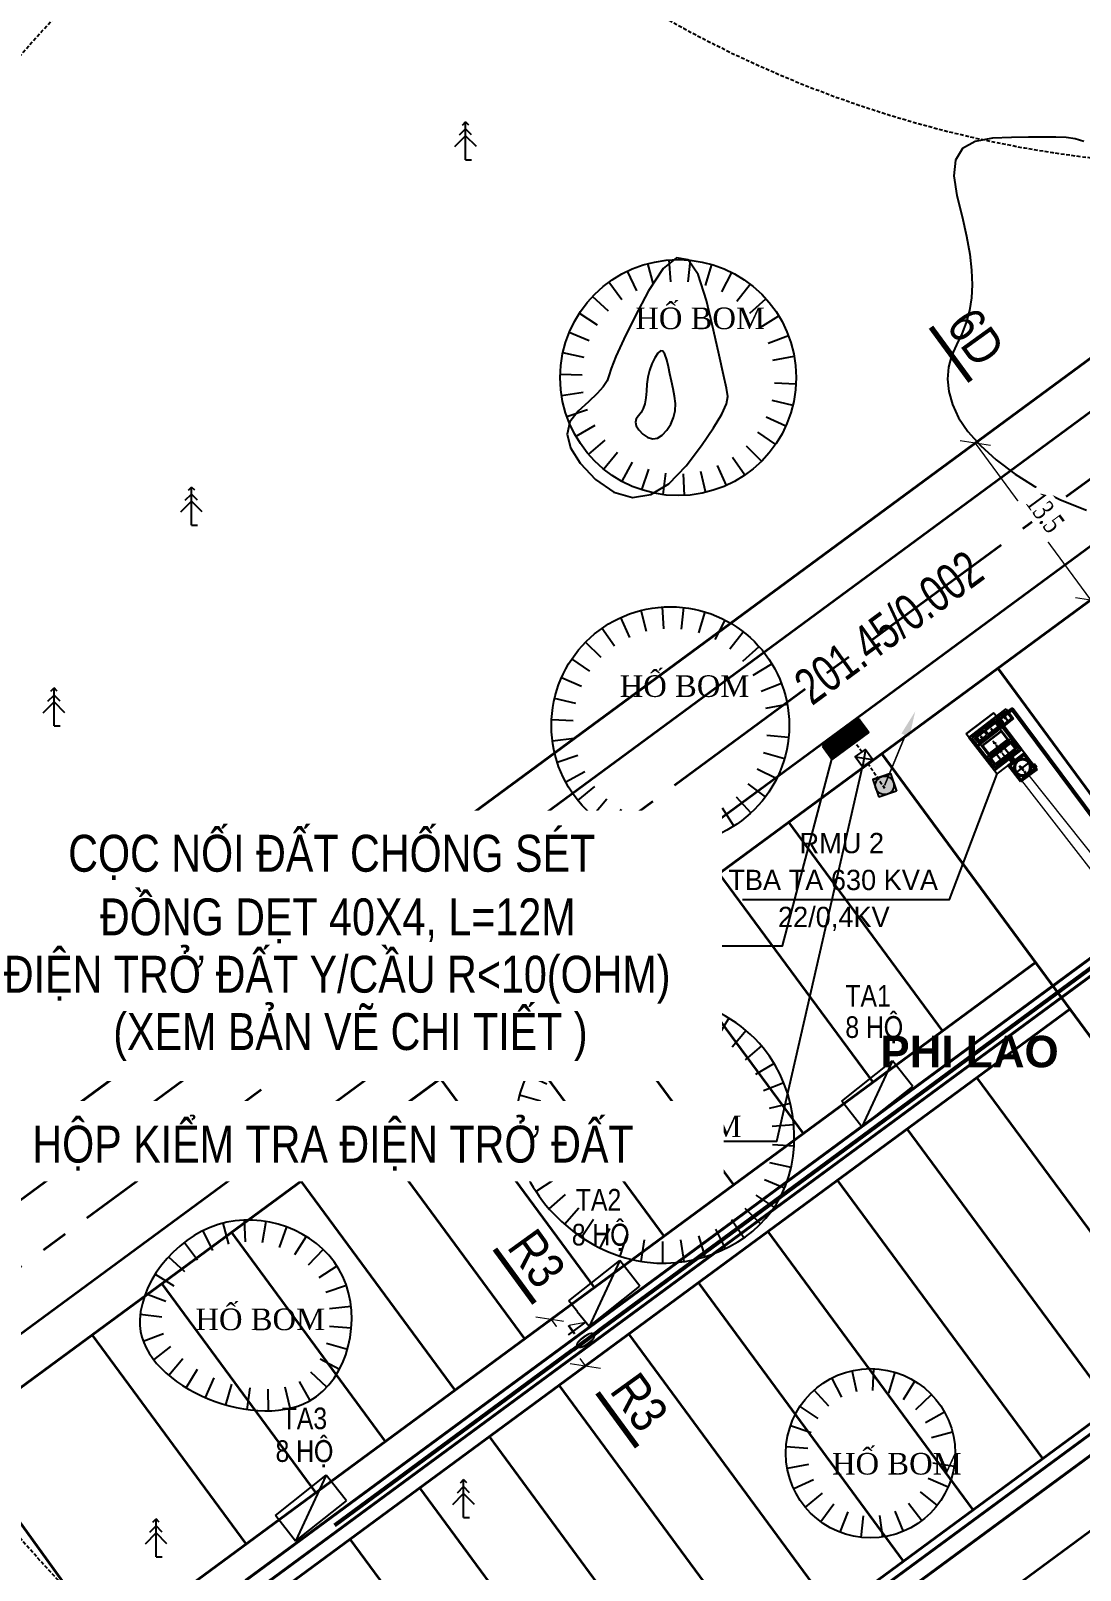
# Model space of a CAD drawing. Extents: x 22709 to 568895, y -41029 to 1932533.
# Drawn here: x 560714.5 to 560787.3, y 1930800.4 to 1930907.3 of the extents above; entities that cross this region are included whole.
import ezdxf
from ezdxf.enums import TextEntityAlignment as Align

# ---------------------------------------------------------------- set-up
doc = ezdxf.new("R2010")
doc.units = ezdxf.units.MI
doc.header["$MEASUREMENT"] = 0
doc.set_wipeout_variables(frame=1)
doc.header["$PDMODE"] = 1
for name, pattern in [('CENTER2', [1.125, 0.75, -0.125, 0.125, -0.125]), ('CONTINOUS', [0]), ('DASHED2', [0.375, 0.25, -0.125]), ('DASHEDX2', [1.5, 1, -0.5]), ('HIDDEN', [0.375, 0.25, -0.125]), ('HIDDENX2', [0.75, 0.5, -0.25])]:
    doc.linetypes.add(name, pattern=pattern)
doc.layers.get('0').update_dxf_attribs({"color": 8, "linetype": 'CONTINUOUS'})
doc.layers.get('DEFPOINTS').update_dxf_attribs({"color": 8, "linetype": 'CONTINUOUS'})
for name, color, linetype, lineweight in [('1-chieu dai', 8, 'CONTINUOUS', 40), ('1-nghiktHC', 8, 'CONTINUOUS', 60), ('10-TIM', 8, 'CENTER2', 35), ('13-PLO', 8, 'CONTINUOUS', 35), ('4-LE TRONG', 8, 'CONTINUOUS', 40), ('7-LE NGOAI', 8, 'CONTINUOUS', 35), ('84- CX DAI PHAN CACH', 8, 'CONTINUOUS', 50), ('CHONG SET', 50, 'CONTINUOUS', 35), ('D-S-DÂY ĐIỆN 1.5', 200, 'DASHED2', 40), ('EC04', 8, 'CONTINUOUS', 53), ('EC22', 8, 'CONTINUOUS', 13)]:
    doc.layers.add(name, color=color, linetype=linetype, lineweight=lineweight)
for name, color, linetype in [('1-chieurong', 8, 'CONTINUOUS'), ('147', 8, 'CONTINUOUS'), ('CHU', 8, 'CONTINUOUS'), ('CHUDIEN', 8, 'CONTINUOUS'), ('DIA VAT.MOI', 8, 'CONTINUOUS'), ('DM CON', 8, 'CONTINUOUS'), ('ELEC - TEXT', 84, 'CONTINUOUS'), ('ELECTRICAL DEVICE', 140, 'CONTINUOUS'), ('ho', 8, 'CONTINUOUS'), ('ho bom', 8, 'CONTINUOUS'), ('kk', 8, 'CONTINUOUS'), ('lang mo', 8, 'CONTINUOUS'), ('MATCAT', 8, 'CONTINUOUS'), ('PHI LAO', 8, 'CONTINUOUS'), ('R', 8, 'CONTINUOUS'), ('textd', 8, 'CONTINUOUS'), ('Thietbidien', 8, 'CONTINUOUS')]:
    doc.layers.add(name, color=color, linetype=linetype)
doc.styles.add('50', font='vnsimli.shx', dxfattribs={"width": 0.8, "height": 125})
doc.styles.add('Atext', font='VHELVEB_0.TTF')
doc.styles.add('Do doc', font='VHARIALN.TTF', dxfattribs={"width": 0.9, "oblique": 0.6})
doc.styles.add('K1', font='VHARIALN.TTF', dxfattribs={"height": 250})
doc.styles.add('L1', font='vntimeh.shx', dxfattribs={"width": 0.7})
doc.styles.add('nha', font='VHARIALB.TTF', dxfattribs={"height": 1})
doc.styles.add('O', font='VHAVAN.TTF')
doc.styles.get("Standard").update_dxf_attribs({"font": 'vntimeh.shx'})
doc.styles.add('Tung', font='VHARIAL.TTF', dxfattribs={"width": 0.8})
doc.styles.add('VNARIAL', font='VHARIALN.TTF')
doc.linetypes.add('EN04M', pattern='A,4.505489,-0.889973,2.289537,[1,CHEO22.shx,S=0.898128,R=0,X=0,Y=0.012726],2.215951,-0.947487,["0.4KV",Standard,S=2,R=359.997854,X=0,Y=-0.812412],-8.615751,2.099566,[1,CHEO22.shx,S=0.898128,R=0,X=0,Y=-0.055311],2.405923,-0.889973', length=24.85965)
doc.linetypes.add('EN22M', pattern='A,11.62018,-3.44714,5.8817,[1,CHEO22.shx,S=1.314667,R=179.926953,X=0,Y=-0.037745],6.161787,-1.831234,["22KV",Atext,S=2,R=359.924807,X=0,Y=-0.849311],-7.878595,5.8817,[1,CHEO22.shx,S=1.314667,R=179.926953,X=0,Y=0.001213],6.161787,-3.44714', length=52.311263)
doc.dimstyles.new('chieu rong', dxfattribs={"dimtxt": 1.5, "dimasz": 1.5, "dimexe": 1, "dimexo": 1, "dimgap": 0.3, "dimtad": 1, "dimdec": 1, "dimzin": 0, "dimdsep": 46, "dimtxsty": 'L1', "dimblk": 'OBLIQUE', "dimcen": 1, "dimclrd": 37, "dimclre": 37, "dimclrt": 7, "dimadec": 0, "dimazin": 0, "dimtfac": 1, "dimtdec": 1, "dimtofl": 0, "dimtmove": 2, "dimatfit": 3, "dimldrblk": 'ARCHTICK', "dimfxl": 1, "dimtfill": 1, "dimtolj": 1, "dimtzin": 0, "dimlwd": 5, "dimlwe": 5, "dimarcsym": 0})
pattern_1 = [(37.5, (561075.49294, 1927460.0977), (-0.018898007, 0.57804713), [0, -0.456, 0, -0.51, 0, -0.4875]), (7.5, (561075.49294, 1927460.0977), (0.53093301, 0.84664382), [0, -0.246, 0, -0.411, 0, -0.1575]), (327.5, (561075.12394, 1927460.0977), (0.93424256, 0.001697716), [0, -0.15, 0, -0.54, 0, -0.705]), (317.5, (561075.12394, 1927460.0977), (0.90183798, 0.26330267), [0, -0.075, 0, -0.354, 0, -0.405])]
pattern_2 = [(351.386975324, (561298.0643537, 1920102.2447663), (0.0002632501883, 0.00173798852802), [])]

# ---------------------------------------------------------------- blocks, each defined once
blk = doc.blocks.new('t')
at = {"layer": 'ho bom', "color": 250}
blk.add_line((0, 1.51), (0, 0), dxfattribs=at)
blk = doc.blocks.new('d')
at = {"layer": 'ho bom'}
blk.add_blockref('t', (0, -1.51), dxfattribs=at)
blk = doc.blocks.new('PL')
at = {"layer": 'PHI LAO', "color": 250, "linetype": 'Continuous'}
blk.add_line((569625.73, 1929989.67), (569626.15, 1929989.67), dxfattribs=at)
for points in [[(569625.51, 1929992.08), (569625.73, 1929992.3)], [(569625.95, 1929992.08), (569625.73, 1929992.3)], [(569625.73, 1929989.67), (569625.73, 1929992.3)], [(569624.98, 1929990.58), (569625.73, 1929991.33)], [(569625.3, 1929991.39), (569625.73, 1929991.81)], [(569626.15, 1929991.39), (569625.73, 1929991.81)], [(569626.48, 1929990.58), (569625.73, 1929991.33)]]:
    blk.add_lwpolyline(points, dxfattribs=at)
blk = doc.blocks.new('_Oblique')
at = {"color": 0, "linetype": 'ByBlock', "lineweight": -2}
blk.add_line((-0.5, -0.5), (0.5, 0.5), dxfattribs=at)
blk = doc.blocks.new('*D57')
at = {"layer": '1-chieurong', "color": 37, "lineweight": 5, "transparency": 16777216}
for p, q in [((568134.49, 1930865.22), (568136.55, 1930866.73)), ((568135.75, 1930866.14), (568143.75, 1930855.27)), ((568142.5, 1930854.35), (568144.56, 1930855.87))]:
    blk.add_line(p, q, dxfattribs=at)
at = {"layer": 'DEFPOINTS', "color": 0, "lineweight": -3, "transparency": 16777216}
for p in [(568133.69, 1930864.63), (568143.75, 1930855.27), (568141.7, 1930853.76)]:
    blk.add_point(p, dxfattribs=at)
at = {"layer": '1-chieurong', "color": 37, "lineweight": 5, "transparency": 16777216, "xscale": 1.5, "yscale": 1.5, "zscale": 1.5}
for p, rotation in [((568135.75, 1930866.14), 126.3755644984335), ((568143.75, 1930855.27), 306.3755644984336)]:
    blk.add_blockref('_Oblique', p, dxfattribs=dict(at, rotation=rotation))
at = {"layer": '1-chieurong', "color": 7, "lineweight": -3, "transparency": 16777216, "insert": (568140.6, 1930861.33), "char_height": 1.5, "attachment_point": 5, "rotation": 306.3756, "style": 'L1', "bg_fill": 3, "box_fill_scale": 1.25, "bg_fill_color": 9, "bg_fill_true_color": 13158600, "bg_fill_transparency": 0}
blk.add_mtext('\\A1;13.5', dxfattribs=at)
blk = doc.blocks.new('_ARCHTICK')
at = {"color": 0, "linetype": 'ByBlock', "const_width": 0.15}
blk.add_lwpolyline([(-0.5, -0.5), (0.5, 0.5)], dxfattribs=at)
blk = doc.blocks.new('*D91')
at = {"layer": '1-chieurong', "color": 37, "lineweight": 5, "transparency": 16777216}
for p, q in [((568107.13, 1930805.94), (568107.13, 1930805.94)), ((568106.33, 1930805.35), (568108.7, 1930802.13)), ((568109.5, 1930802.72), (568109.5, 1930802.72))]:
    blk.add_line(p, q, dxfattribs=at)
at = {"layer": '1-chieurong', "color": 37, "lineweight": 5, "transparency": 16777216, "xscale": 1.5, "yscale": 1.5, "zscale": 1.5}
for p, rotation in [((568106.33, 1930805.35), 126.3755644979217), ((568108.7, 1930802.13), 306.3755644979218)]:
    blk.add_blockref('_Oblique', p, dxfattribs=dict(at, rotation=rotation))
at = {"layer": '1-chieurong', "color": 7, "lineweight": -3, "transparency": 16777216, "insert": (568108.36, 1930804.36), "char_height": 1.5, "attachment_point": 5, "rotation": 306.3756, "style": 'L1', "bg_fill": 3, "box_fill_scale": 1.25, "bg_fill_color": 9, "bg_fill_true_color": 13158600, "bg_fill_transparency": 0}
blk.add_mtext('\\A1;4.0', dxfattribs=at)
at = {"layer": 'DEFPOINTS', "color": 0, "lineweight": -3, "transparency": 16777216}
for p in [(568106.33, 1930805.35), (568108.7, 1930802.13), (568108.7, 1930802.13)]:
    blk.add_point(p, dxfattribs=at)
blk = doc.blocks.new('Tu ha the')
at = {"color": 1, "linetype": 'CONTINOUS'}
blk.add_solid([(-1.5, -0.368), (1.5, 1.132), (-1.5, 1.132), (-1.5, -0.368)], dxfattribs=at)
at = {"layer": 'Thietbidien', "color": 1}
for p, q in [((-1.5, -0.368), (-1.5, 1.132)), ((-1.5, 1.132), (1.5, 1.132)), ((1.5, 1.132), (-1.5, -0.368)), ((1.5, -0.368), (1.5, 1.132)), ((-1.5, -0.368), (1.5, -0.368))]:
    blk.add_line(p, q, dxfattribs=at)
blk = doc.blocks.new('tba2')
at = {"color": 7, "linetype": 'ByBlock'}
for p, q in [((813966.42, 60318.69, -6239.05), (813966.42, 60317.25, -6239.05)), ((813967.86, 60318.69, -6239.05), (813966.42, 60318.69, -6239.05)), ((813967.86, 60317.25, -6239.05), (813967.86, 60318.69, -6239.05)), ((813966.42, 60317.25, -6239.05), (813967.86, 60317.25, -6239.05))]:
    blk.add_line(p, q, dxfattribs=at)
at = {"layer": '147', "color": 7}
blk.add_ellipse((813963.71, 60319.22, -6239.05), major_axis=(0.0333, 0.0333), ratio=1, start_param=5.497787, end_param=11.780972, dxfattribs=at)
at = {"layer": 'kk', "color": 7, "linetype": 'CONTINOUS'}
for p, q in [((813962.92, 60317.25, -6239.05), (813962.92, 60319.65, -6239.05)), ((813962.92, 60317.25, -6239.05), (813962.92, 60319.65, -6239.05)), ((813966.42, 60319.65, -6239.05), (813962.92, 60319.65, -6239.05)), ((813962.92, 60319.65, -6239.05), (813962.92, 60317.25, -6239.05)), ((813963.22, 60317.25, -6239.05), (813963.22, 60319.65, -6239.05)), ((813966.42, 60317.25, -6239.05), (813966.42, 60319.65, -6239.05)), ((813966.42, 60317.25, -6239.05), (813966.42, 60319.65, -6239.05)), ((813962.92, 60317.25, -6239.05), (813966.42, 60317.25, -6239.05))]:
    blk.add_line(p, q, dxfattribs=at)
at = {"layer": 'kk', "color": 7, "linetype": 'ByBlock'}
for p, q in [((813963.22, 60319.65, -6239.05), (813963.22, 60317.25, -6239.05)), ((813966.12, 60319.65, -6239.05), (813963.22, 60319.65, -6239.05)), ((813963.22, 60319.65, -6239.05), (813966.12, 60319.65, -6239.05)), ((813963.22, 60317.25, -6239.05), (813963.22, 60319.65, -6239.05)), ((813963.37, 60319.5, -6239.05), (813965.97, 60319.5, -6239.05)), ((813963.37, 60317.4, -6239.05), (813963.37, 60319.5, -6239.05)), ((813963.46, 60319.37, -6239.05), (813963.86, 60319.37, -6239.05)), ((813963.46, 60318.56, -6239.05), (813963.46, 60319.37, -6239.05)), ((813963.86, 60319.37, -6239.05), (813963.86, 60318.56, -6239.05)), ((813964.02, 60319.5, -6239.05), (813964.02, 60317.4, -6239.05)), ((813964.07, 60319.5, -6239.05), (813964.02, 60319.5, -6239.05)), ((813964.07, 60317.4, -6239.05), (813964.07, 60319.5, -6239.05)), ((813964.24, 60319.23, -6239.05), (813965.02, 60319.23, -6239.05)), ((813964.24, 60317.63, -6239.05), (813964.24, 60319.23, -6239.05)), ((813965.02, 60319.23, -6239.05), (813965.02, 60317.63, -6239.05)), ((813965.07, 60319.5, -6239.05), (813965.07, 60317.4, -6239.05)), ((813965.07, 60319.5, -6239.05), (813965.12, 60319.5, -6239.05)), ((813965.07, 60317.4, -6239.05), (813965.07, 60319.5, -6239.05)), ((813965.12, 60319.5, -6239.05), (813965.12, 60317.4, -6239.05)), ((813965.12, 60319.5, -6239.05), (813965.12, 60317.4, -6239.05)), ((813965.2, 60319.37, -6239.05), (813965.88, 60319.37, -6239.05)), ((813965.2, 60317.53, -6239.05), (813965.2, 60319.37, -6239.05)), ((813965.2, 60319.37, -6239.05), (813965.88, 60319.37, -6239.05)), ((813965.2, 60318.85, -6239.05), (813965.2, 60319.37, -6239.05)), ((813965.88, 60318.85, -6239.05), (813965.2, 60318.85, -6239.05)), ((813965.2, 60318.85, -6239.05), (813965.88, 60318.85, -6239.05)), ((813965.2, 60318.15, -6239.05), (813965.2, 60318.85, -6239.05)), ((813965.88, 60319.37, -6239.05), (813965.88, 60317.53, -6239.05)), ((813965.88, 60319.37, -6239.05), (813965.88, 60318.85, -6239.05)), ((813965.88, 60318.85, -6239.05), (813965.88, 60318.15, -6239.05)), ((813965.97, 60319.5, -6239.05), (813965.97, 60317.4, -6239.05)), ((813966.12, 60319.65, -6239.05), (813966.12, 60317.25, -6239.05)), ((813966.12, 60317.25, -6239.05), (813966.12, 60319.65, -6239.05)), ((813963.86, 60318.56, -6239.05), (813963.46, 60318.56, -6239.05)), ((813963.46, 60318.44, -6239.05), (813963.86, 60318.44, -6239.05)), ((813963.46, 60317.53, -6239.05), (813963.46, 60318.44, -6239.05)), ((813963.86, 60318.44, -6239.05), (813963.86, 60317.53, -6239.05)), ((813965.02, 60317.63, -6239.05), (813964.24, 60317.63, -6239.05)), ((813965.88, 60318.15, -6239.05), (813965.2, 60318.15, -6239.05)), ((813965.2, 60318.15, -6239.05), (813965.88, 60318.15, -6239.05)), ((813965.2, 60317.53, -6239.05), (813965.2, 60318.15, -6239.05)), ((813965.88, 60318.15, -6239.05), (813965.88, 60317.53, -6239.05)), ((813966.48, 60318.63, -6239.05), (813967.8, 60318.63, -6239.05)), ((813966.48, 60317.31, -6239.05), (813966.48, 60318.63, -6239.05)), ((813967.14, 60318.62, -6239.05), (813966.49, 60318.62, -6239.05)), ((813966.49, 60318.62, -6239.05), (813967.79, 60318.62, -6239.05)), ((813966.49, 60317.31, -6239.05), (813966.49, 60318.62, -6239.05)), ((813966.49, 60318.62, -6239.05), (813966.49, 60317.31, -6239.05)), ((813967.14, 60318.61, -6239.05), (813966.5, 60318.61, -6239.05)), ((813966.5, 60318.61, -6239.05), (813966.5, 60317.32, -6239.05)), ((813967.14, 60317.31, -6239.05), (813967.14, 60318.62, -6239.05)), ((813967.14, 60317.31, -6239.05), (813967.14, 60318.62, -6239.05)), ((813967.14, 60317.31, -6239.05), (813967.14, 60318.62, -6239.05)), ((813967.14, 60317.32, -6239.05), (813967.14, 60318.61, -6239.05)), ((813967.15, 60318.61, -6239.05), (813967.79, 60318.61, -6239.05)), ((813967.15, 60317.32, -6239.05), (813967.15, 60318.61, -6239.05)), ((813967.79, 60317.31, -6239.05), (813967.79, 60318.62, -6239.05)), ((813967.79, 60317.31, -6239.05), (813967.79, 60318.62, -6239.05)), ((813967.79, 60318.62, -6239.05), (813967.79, 60318.62, -6239.05)), ((813967.79, 60318.62, -6239.05), (813967.79, 60317.31, -6239.05)), ((813967.79, 60317.31, -6239.05), (813967.79, 60318.62, -6239.05)), ((813967.79, 60318.62, -6239.05), (813967.79, 60317.31, -6239.05)), ((813967.79, 60318.62, -6239.05), (813967.79, 60317.31, -6239.05)), ((813967.79, 60318.61, -6239.05), (813967.79, 60317.32, -6239.05)), ((813967.8, 60318.63, -6239.05), (813967.8, 60317.31, -6239.05)), ((813963.22, 60317.25, -6239.05), (813966.12, 60317.25, -6239.05)), ((813966.12, 60317.25, -6239.05), (813963.22, 60317.25, -6239.05)), ((813965.97, 60317.4, -6239.05), (813963.37, 60317.4, -6239.05)), ((813963.86, 60317.53, -6239.05), (813963.46, 60317.53, -6239.05)), ((813964.02, 60317.4, -6239.05), (813964.07, 60317.4, -6239.05)), ((813965.12, 60317.4, -6239.05), (813965.07, 60317.4, -6239.05)), ((813965.88, 60317.53, -6239.05), (813965.2, 60317.53, -6239.05)), ((813965.88, 60317.53, -6239.05), (813965.2, 60317.53, -6239.05)), ((813967.8, 60317.31, -6239.05), (813966.48, 60317.31, -6239.05)), ((813967.79, 60317.31, -6239.05), (813966.49, 60317.31, -6239.05)), ((813966.49, 60317.31, -6239.05), (813967.14, 60317.31, -6239.05)), ((813966.5, 60317.32, -6239.05), (813967.14, 60317.32, -6239.05)), ((813967.79, 60317.32, -6239.05), (813967.15, 60317.32, -6239.05)), ((813967.79, 60317.31, -6239.05), (813967.79, 60317.31, -6239.05))]:
    blk.add_line(p, q, dxfattribs=at)
at = {"layer": 'kk', "color": 8, "linetype": 'ByBlock'}
for p, q in [((813964.07, 60317.25, -6239.05), (813963.22, 60317.25, -6239.05)), ((813963.22, 60317.25, -6239.05), (813963.22, 60316.4, -6239.05)), ((813964.06, 60317.24, -6239.05), (813963.23, 60317.24, -6239.05)), ((813963.23, 60317.24, -6239.05), (813963.23, 60316.41, -6239.05)), ((813964.06, 60316.82, -6239.05), (813963.23, 60316.82, -6239.05)), ((813964.06, 60317.23, -6239.05), (813963.24, 60317.23, -6239.05)), ((813964.06, 60316.83, -6239.05), (813963.24, 60316.83, -6239.05)), ((813964.06, 60316.81, -6239.05), (813963.24, 60316.81, -6239.05)), ((813963.24, 60316.81, -6239.05), (813963.24, 60316.41, -6239.05)), ((813964.06, 60316.41, -6239.05), (813964.06, 60317.24, -6239.05)), ((813964.06, 60316.83, -6239.05), (813964.06, 60317.23, -6239.05)), ((813964.06, 60316.41, -6239.05), (813964.06, 60316.81, -6239.05)), ((813964.07, 60316.4, -6239.05), (813964.07, 60317.25, -6239.05)), ((813963.22, 60316.4, -6239.05), (813964.07, 60316.4, -6239.05)), ((813963.23, 60316.41, -6239.05), (813964.06, 60316.41, -6239.05)), ((813963.24, 60316.41, -6239.05), (813964.06, 60316.41, -6239.05))]:
    blk.add_line(p, q, dxfattribs=at)
at = {"layer": 'kk', "color": 8, "linetype": 'HIDDENX2', "ltscale": 500}
for p, q in [((813963.97, 60317.14, -6239.05), (813963.33, 60317.14, -6239.05)), ((813963.33, 60317.14, -6239.05), (813963.33, 60316.5, -6239.05)), ((813963.97, 60316.5, -6239.05), (813963.97, 60317.14, -6239.05)), ((813963.33, 60316.5, -6239.05), (813963.97, 60316.5, -6239.05))]:
    blk.add_line(p, q, dxfattribs=at)
at = {"layer": 'kk', "color": 8, "lineweight": -2}
for p, q in [((813967.58, 60317.18, -6239.05), (813967.43, 60317.18, -6239.05)), ((813967.61, 60317.23, -6239.05), (813967.58, 60317.14, -6239.05)), ((813967.58, 60317.14, -6239.05), (813967.58, 60317.18, -6239.05)), ((813967.61, 60317.18, -6239.05), (813967.61, 60317.23, -6239.05)), ((813967.75, 60317.18, -6239.05), (813967.61, 60317.18, -6239.05))]:
    blk.add_line(p, q, dxfattribs=at)
at = {"layer": 'kk', "color": 7, "linetype": 'ByBlock'}
for centre in [(813966.82, 60318.5, -6239.05), (813967.47, 60318.5, -6239.05), (813966.82, 60317.43, -6239.05), (813967.36, 60317.43, -6232.81), (813967.47, 60317.43, -6239.05)]:
    blk.add_ellipse(centre, major_axis=(-0.00829, 0.00829), ratio=1, start_param=3.926991, end_param=10.210176, dxfattribs=at)
at = {"layer": 'kk', "color": 2, "linetype": 'HIDDEN'}
for centre in [(813963.51, 60317.03, -6239.05), (813963.51, 60316.61, -6239.05), (813964.02, 60317.03, -6239.05), (813964.02, 60316.61, -6239.05)]:
    blk.add_ellipse(centre, major_axis=(0.0141, 0.0141), ratio=1, start_param=5.497787, end_param=11.780972, dxfattribs=at)
at = {"layer": 'kk', "color": 8, "linetype": 'HIDDENX2', "ltscale": 500}
blk.add_ellipse((813963.65, 60316.82, -6239.05), major_axis=(-0.0424, 0.0424), ratio=1, start_param=3.926991, end_param=10.210176, dxfattribs=at)
at = {"layer": 'kk', "color": 7, "linetype": 'ByBlock'}
for p in [(813965.71, 60318.15, -6239.05), (813967.14, 60317.87, -6239.05), (813967.86, 60317.87, -6239.05)]:
    blk.add_point(p, dxfattribs=at)
at = {"layer": 'R', "color": 7, "linetype": 'ByBlock'}
for p, q in [((813963.22, 60319.65, -6239.05), (813963.22, 60317.25, -6239.05)), ((813966.12, 60319.65, -6239.05), (813963.22, 60319.65, -6239.05)), ((813963.27, 60319.6, -6239.05), (813963.27, 60317.3, -6239.05)), ((813966.07, 60319.6, -6239.05), (813963.27, 60319.6, -6239.05)), ((813966.07, 60317.3, -6239.05), (813966.07, 60319.6, -6239.05)), ((813966.12, 60317.25, -6239.05), (813966.12, 60319.65, -6239.05)), ((813966.49, 60318.63, -6239.05), (813967.8, 60318.63, -6239.05)), ((813963.22, 60317.25, -6239.05), (813966.12, 60317.25, -6239.05)), ((813963.27, 60317.3, -6239.05), (813966.07, 60317.3, -6239.05))]:
    blk.add_line(p, q, dxfattribs=at)
at = {"layer": 'R', "color": 8, "linetype": 'HIDDEN', "ltscale": 500}
for p, q in [((813963.55, 60319.32, -6239.05), (813963.95, 60319.32, -6239.05)), ((813963.55, 60317.58, -6239.05), (813963.55, 60319.32, -6239.05)), ((813963.55, 60319.32, -6239.05), (813963.55, 60317.58, -6239.05)), ((813965.79, 60319.32, -6239.05), (813963.55, 60319.32, -6239.05)), ((813963.95, 60319.32, -6239.05), (813963.95, 60317.58, -6239.05)), ((813964.28, 60319.32, -6239.05), (813964.28, 60317.58, -6239.05)), ((813964.98, 60319.32, -6239.05), (813964.98, 60317.58, -6239.05)), ((813965.31, 60319.32, -6239.05), (813965.31, 60317.58, -6239.05)), ((813965.79, 60319.32, -6239.05), (813965.31, 60319.32, -6239.05)), ((813965.31, 60319.32, -6239.05), (813965.31, 60317.58, -6239.05)), ((813965.79, 60317.58, -6239.05), (813965.79, 60319.32, -6239.05)), ((813965.79, 60317.58, -6239.05), (813965.79, 60319.32, -6239.05)), ((813965.79, 60318.36, -6239.05), (813966.54, 60318.36, -6239.05)), ((813965.79, 60318.23, -6239.05), (813966.54, 60318.23, -6239.05)), ((813965.79, 60318.19, -6239.05), (813966.54, 60318.19, -6239.05)), ((813965.79, 60318.06, -6239.05), (813966.54, 60318.06, -6239.05)), ((813965.79, 60317.83, -6239.05), (813965.79, 60317.7, -6239.05)), ((813966.54, 60318.57, -6239.05), (813966.54, 60317.37, -6239.05)), ((813967.74, 60318.57, -6239.05), (813966.54, 60318.57, -6239.05)), ((813967.74, 60317.37, -6239.05), (813967.74, 60318.57, -6239.05)), ((813963.55, 60317.58, -6239.05), (813965.79, 60317.58, -6239.05)), ((813963.55, 60317.58, -6239.05), (813963.55, 60317.12, -6239.05)), ((813963.66, 60317.58, -6239.05), (813963.55, 60317.58, -6239.05)), ((813963.95, 60317.58, -6239.05), (813963.55, 60317.58, -6239.05)), ((813963.55, 60317.12, -6239.05), (813963.66, 60317.12, -6239.05)), ((813963.66, 60317.12, -6239.05), (813963.66, 60317.58, -6239.05)), ((813963.7, 60317.58, -6239.05), (813963.7, 60317.12, -6239.05)), ((813963.81, 60317.58, -6239.05), (813963.7, 60317.58, -6239.05)), ((813963.7, 60317.12, -6239.05), (813963.81, 60317.12, -6239.05)), ((813963.81, 60317.12, -6239.05), (813963.81, 60317.58, -6239.05)), ((813963.84, 60317.58, -6239.05), (813963.84, 60317.12, -6239.05)), ((813963.95, 60317.58, -6239.05), (813963.84, 60317.58, -6239.05)), ((813963.84, 60317.12, -6239.05), (813963.95, 60317.12, -6239.05)), ((813963.95, 60317.12, -6239.05), (813963.95, 60317.58, -6239.05)), ((813965.31, 60317.58, -6239.05), (813965.79, 60317.58, -6239.05)), ((813966.54, 60317.37, -6239.05), (813967.74, 60317.37, -6239.05)), ((813967.45, 60317.18, -6239.05), (813967.45, 60317.37, -6239.05)), ((813967.57, 60317.18, -6239.05), (813967.57, 60317.37, -6239.05)), ((813967.61, 60317.18, -6239.05), (813967.61, 60317.37, -6239.05)), ((813967.74, 60317.18, -6239.05), (813967.74, 60317.37, -6239.05))]:
    blk.add_line(p, q, dxfattribs=at)
at = {"layer": 'R', "color": 4, "linetype": 'HIDDEN', "ltscale": 500}
for p, q in [((813965.79, 60318.29, -6239.05), (813966.66, 60318.29, -6239.05)), ((813965.79, 60318.12, -6239.05), (813966.57, 60318.12, -6239.05)), ((813967.68, 60317.18, -6239.05), (813967.68, 60317.8, -6239.05)), ((813967.51, 60317.18, -6239.05), (813967.51, 60317.52, -6239.05))]:
    blk.add_line(p, q, dxfattribs=at)
at = {"layer": 'R', "color": 8, "linetype": 'HIDDEN', "ltscale": 500}
for major_axis in [(-0.424, 0.424), (-0.368, 0.368)]:
    blk.add_ellipse((813967.14, 60317.97, -6239.05), major_axis=major_axis, ratio=1, start_param=3.926991, end_param=10.210176, dxfattribs=at)
at = {"layer": 'R', "color": 4, "linetype": 'HIDDEN', "ltscale": 500, "extrusion": (0, 0, -1)}
for centre, major_axis, start_param, end_param in [((813966.57, 60318.17, -6239.05), (0.0354, -0.0354), 5.845415, 7.068583), ((813966.66, 60318.34, -6239.05), (0.0354, -0.0354), 6.161941, 7.068583), ((813967.73, 60317.8, -6239.05), (-0.0354, -0.0354), 0.785398, 1.066841), ((813967.56, 60317.52, -6239.05), (-0.0354, -0.0354), 0.785398, 1.601686)]:
    blk.add_ellipse(centre, major_axis=major_axis, ratio=1, start_param=start_param, end_param=end_param, dxfattribs=at)
at = {"layer": 'R', "color": 4, "linetype": 'HIDDEN', "ltscale": 500}
for centre, major_axis, start_param, end_param in [((813967.14, 60317.97, -6239.05), (-0.396, 0.396), 3.926991, 10.210176), ((813967.31, 60317.38, -6239.05), (0.0354, 0.0354), 0.785398, 1.066841)]:
    blk.add_ellipse(centre, major_axis=major_axis, ratio=1, start_param=start_param, end_param=end_param, dxfattribs=at)
at = {"layer": '147', "color": 7, "style": '50', "width": 0.7}
for s, p in [('tñ bï', (813963.47, 60318.9, -6239.05)), ('tñ ht', (813963.46, 60318, -6239.05)), ('m¸y ba', (813964.43, 60318.43, -6232.81)), ('tñ rmu', (813965.27, 60318.43, -6232.81)), ('hè ga-g2', (813966.92, 60318, -6238.27))]:
    blk.add_text(s, height=0.125, dxfattribs=at).set_placement(p)
blk = doc.blocks.new('A$C5C0861BC')
at = {"layer": '1-nghiktHC', "color": 8, "linetype": 'DASHED2', "lineweight": -3, "ltscale": 10, "const_width": 0.2, "flags": 128}
for points in [[(9.46, -12.3), (316.98, 214.22), (298.64, 239.12), (-8.69, 12.74)], [(-7.99, 11.77), (298.39, 237.45)]]:
    blk.add_lwpolyline(points, dxfattribs=at)
at = {"layer": '1-nghiktHC', "color": 8, "lineweight": -3, "const_width": 0.2, "flags": 128}
for points in [[(-3.48, 49.59), (59.05, 95.65)], [(-2.88, 48.78), (59.64, 94.84)]]:
    blk.add_lwpolyline(points, dxfattribs=at)
blk = doc.blocks.new('KIMTHUSET')
at = {"layer": 'ELECTRICAL DEVICE', "ltscale": 20}
blk.add_hatch(color=256, dxfattribs=at).paths.add_polyline_path([(-255372, 1086173, 1), (-256525, 1086173, 1)])
at = {"layer": 'ELECTRICAL DEVICE', "ltscale": 20, "const_width": 100}
blk.add_lwpolyline([(-253746, 1088711), (-255948, 1086173)], dxfattribs=at)
at = {"layer": 'ELECTRICAL DEVICE', "ltscale": 20}
for points in [[(-255948, 1086749), (-256525, 1086749), (-256525, 1086749), (-255948, 1086749)], [(-255948, 1086749), (-255372, 1086749), (-255372, 1086749), (-255948, 1086749)]]:
    blk.add_lwpolyline(points, close=True, dxfattribs=at)
for points in [[(-256525, 1086749), (-256525, 1085597)], [(-255372, 1086749), (-255372, 1085597)], [(-255372, 1085597), (-256525, 1085597)]]:
    blk.add_lwpolyline(points, dxfattribs=at)
blk.add_circle((-255948, 1086173), 576, dxfattribs=at)
blk.add_solid([(-253947, 1088886), (-252697, 1089920), (-253544, 1088537)], dxfattribs=at)
blk = doc.blocks.new('tmb')
at = {"layer": '84- CX DAI PHAN CACH', "lineweight": -3}
h = blk.add_hatch(dxfattribs=at)
h.set_pattern_fill('AR-SAND', color=256, scale=0.3, style=0)
h.set_pattern_definition(pattern_1)
h.paths.add_polyline_path([(567973.405, 1930898.236), (567941.569, 1930942.147, 1), (567939.949, 1930940.973), (567971.785, 1930897.062), (568038.626, 1930804.867), (568074.257, 1930755.722, 1), (568075.876, 1930756.896), (568040.246, 1930806.041)])
h = blk.add_hatch(dxfattribs=at)
h.set_pattern_fill('AR-SAND', color=256, scale=0.3, style=0)
h.set_pattern_definition(pattern_1)
h.paths.add_polyline_path([(568233.312, 1930845.478), (568104.193, 1930750.366, 0.9673264), (568105.431, 1930748.797), (568234.498, 1930843.868, 1.0000069)])
at = {"layer": '10-TIM', "ltscale": 15}
blk.add_line((568314.166, 1930989.183), (568048.239, 1930793.299), dxfattribs=at)
at = {"layer": '13-PLO'}
for p, q in [((568133.494, 1930825.359), (568122.819, 1930839.852)), ((568128.663, 1930821.801), (568117.988, 1930836.293)), ((568123.833, 1930818.242), (568113.157, 1930832.735)), ((568119.002, 1930814.684), (568108.326, 1930829.176)), ((568114.171, 1930811.125), (568103.495, 1930825.618)), ((568109.34, 1930807.567), (568098.665, 1930822.059)), ((568150.1, 1930802.815), (568135.867, 1930822.139)), ((568145.27, 1930799.257), (568131.036, 1930818.58)), ((568104.509, 1930804.008), (568093.834, 1930818.501)), ((568099.678, 1930800.45), (568089.003, 1930814.943)), ((568140.439, 1930795.698), (568126.205, 1930815.022)), ((568094.847, 1930796.891), (568084.172, 1930811.384)), ((568135.608, 1930792.14), (568121.374, 1930811.463)), ((568130.777, 1930788.581), (568116.543, 1930807.905)), ((568090.016, 1930793.333), (568079.341, 1930807.826)), ((568085.186, 1930789.775), (568074.51, 1930804.267)), ((568125.946, 1930785.023), (568111.712, 1930804.346)), ((568121.115, 1930781.464), (568106.881, 1930800.788)), ((568116.284, 1930777.906), (568102.051, 1930797.229)), ((568111.453, 1930774.347), (568097.22, 1930793.671)), ((568106.623, 1930770.789), (568092.389, 1930790.112))]:
    blk.add_line(p, q, dxfattribs=at)
at = {"layer": '4-LE TRONG'}
for p, q in [((568061.192, 1930811.224), (568177.05, 1930896.566)), ((568069.116, 1930800.294), (568199.549, 1930896.372)), ((568225.221, 1930858.149), (568096.117, 1930763.051)), ((568164.593, 1930813.49), (568137.312, 1930850.527)), ((568156.542, 1930807.56), (568129.26, 1930844.596)), ((568068.025, 1930793.28), (568089.157, 1930764.133))]:
    blk.add_line(p, q, dxfattribs=at)
at = {"layer": '4-LE TRONG', "ltscale": 0.5}
for p, q in [((568139.936, 1930830.104), (568075.656, 1930782.755)), ((568142.308, 1930826.883), (568078.004, 1930779.516))]:
    blk.add_line(p, q, dxfattribs=at)
at = {"layer": '7-LE NGOAI', "ltscale": 0.5}
for p, q in [((568197.77, 1930898.787), (568131.423, 1930849.916)), ((568170.778, 1930888.22), (568061.397, 1930807.649)), ((568131.423, 1930849.916), (568065.69, 1930801.496))]:
    blk.add_line(p, q, dxfattribs=at)
at = {"layer": '7-LE NGOAI', "ltscale": 0.2}
blk.add_line((568164.042, 1930805.632), (568102.951, 1930760.632), dxfattribs=at)
at = {"layer": 'DM CON', "elevation": 3}
blk.add_lwpolyline([(568143.274, 1930887.083), (568142.67, 1930887.261), (568142.048, 1930887.346), (568141.341, 1930887.375), (568140.479, 1930887.383), (568139.451, 1930887.377), (568138.262, 1930887.355), (568136.951, 1930887.295), (568135.747, 1930887.076), (568134.877, 1930886.577), (568134.379, 1930885.779), (568134.255, 1930884.683), (568134.472, 1930883.319), (568134.833, 1930881.865), (568135.142, 1930880.502), (568135.365, 1930879.258), (568135.497, 1930878.139), (568135.536, 1930877.139), (568135.486, 1930876.221), (568135.349, 1930875.349), (568135.127, 1930874.517), (568134.821, 1930873.723), (568134.45, 1930872.96), (568134.11, 1930872.199), (568133.899, 1930871.408), (568133.835, 1930870.581), (568133.921, 1930869.718), (568134.163, 1930868.82), (568134.592, 1930867.893), (568135.239, 1930866.943), (568136.11, 1930865.971), (568137.203, 1930864.98), (568138.515, 1930863.981), (568140.012, 1930863.035), (568141.663, 1930862.206), (568143.461, 1930861.506)], dxfattribs=at)
at = {"layer": 'DM CON'}
for points, elevation in [([(568116.531, 1930877.851), (568115.831, 1930878.87), (568115.018, 1930879.005), (568114.097, 1930878.257), (568113.09, 1930876.712), (568112.135, 1930874.901), (568111.372, 1930873.352), (568110.822, 1930872.155), (568110.485, 1930871.32), (568110.334, 1930870.818), (568110.207, 1930870.46), (568109.942, 1930870.058), (568109.513, 1930869.579), (568108.922, 1930869.018), (568108.212, 1930868.37), (568107.635, 1930867.625), (568107.443, 1930866.772), (568107.679, 1930865.811), (568108.344, 1930864.748), (568109.407, 1930863.633), (568110.679, 1930862.749), (568111.967, 1930862.38), (568113.24, 1930862.573), (568114.489, 1930863.325), (568115.696, 1930864.579), (568116.763, 1930865.986), (568117.595, 1930867.2), (568118.173, 1930868.162), (568118.498, 1930868.871), (568118.581, 1930869.373), (568118.489, 1930869.953), (568118.289, 1930870.893), (568117.993, 1930872.241), (568117.604, 1930873.987), (568117.119, 1930876.041)], 2), ([(568112.91, 1930869.287), (568112.839, 1930868.883), (568112.725, 1930868.542), (568112.568, 1930868.263), (568112.38, 1930868.04), (568112.227, 1930867.834), (568112.176, 1930867.606), (568112.239, 1930867.352), (568112.415, 1930867.07), (568112.696, 1930866.775), (568113.033, 1930866.541), (568113.374, 1930866.443), (568113.711, 1930866.495), (568114.041, 1930866.695), (568114.358, 1930867.036), (568114.63, 1930867.463), (568114.821, 1930867.919), (568114.928, 1930868.396), (568114.949, 1930868.892), (568114.891, 1930869.404), (568114.79, 1930869.923), (568114.682, 1930870.438), (568114.573, 1930870.947), (568114.463, 1930871.447), (568114.351, 1930871.927), (568114.228, 1930872.31), (568114.083, 1930872.522), (568113.915, 1930872.55), (568113.725, 1930872.394), (568113.517, 1930872.066), (568113.32, 1930871.638), (568113.162, 1930871.184), (568113.048, 1930870.715), (568112.977, 1930870.234), (568112.943, 1930869.747)], 1.5)]:
    blk.add_lwpolyline(points, close=True, dxfattribs=dict(at, elevation=elevation))
at = {"layer": 'EC04', "linetype": 'EN04M', "ltscale": 0.5, "flags": 128}
blk.add_lwpolyline([(568137.555, 1930847.116), (568138.306, 1930847.699), (568148.369, 1930834.19)], dxfattribs=at)
at = {"layer": 'EC22', "linetype": 'EN22M', "ltscale": 0.6, "flags": 128}
blk.add_lwpolyline([(568208.996, 1930803.856), (568189.652, 1930827.727), (568164.716, 1930809.586), (568138.974, 1930842.738)], dxfattribs=at)
at = {"layer": 'ho bom'}
for centre, radius in [((568115.147, 1930870.691), 8.187), ((568114.596, 1930846.549), 8.246), ((568128.485, 1930796.063), 5.872)]:
    blk.add_circle(centre, radius, dxfattribs=at)
for points, knots in [([(568104.03, 1930816.933), (568103.094, 1930820.376), (568107.706, 1930829.948), (568123, 1930826.69), (568124.308, 1930812.294), (568112.022, 1930806.991), (568105.059, 1930813.147), (568104.03, 1930816.933)], [0, 0, 0, 0, 10.703086, 23.4758333, 34.3281335, 44.1777317, 55.9466812, 55.9466812, 55.9466812, 55.9466812]), ([(568077.799, 1930805.323), (568077.964, 1930808.341), (568083.291, 1930814.381), (568094.142, 1930809.615), (568090.981, 1930795.062), (568077.563, 1930800.985), (568077.799, 1930805.323)], [0, 0, 0, 0, 9.0681858, 17.9493284, 26.8920622, 39.9246878, 39.9246878, 39.9246878, 39.9246878])]:
    blk.add_open_spline(points, degree=3, knots=knots, dxfattribs=at)
at = {"layer": 'MATCAT', "const_width": 0.38}
for points in [[(568132.681, 1930874.188), (568135.426, 1930870.438)], [(568102.431, 1930810.228), (568105.176, 1930806.478)], [(568109.554, 1930800.256), (568112.299, 1930796.506)]]:
    blk.add_lwpolyline(points, dxfattribs=at)
at = {"layer": 'textd', "linetype": 'Continuous', "flags": 128}
blk.add_lwpolyline([(568119.599, 1930834.488), (568133.966, 1930834.488), (568137.262, 1930843.196)], dxfattribs=at)
for p in [(-1525.334, 896.136), (-1544.344, 870.792), (-1553.873, 856.859), (-1537.057, 840.938), (-1546.586, 827.004), (-1525.475, 801.938), (-1546.796, 799.21)]:
    blk.add_blockref('PL', p)
at = {"layer": 'CHUDIEN', "linetype": 'Continuous', "xscale": 1.499999998949281, "yscale": 1.499999998949281, "zscale": 1.499999998949281, "rotation": 38.4238849285227}
for p in [(568129.312, 1930820.55), (568090.023, 1930791.805)]:
    blk.add_blockref('Tu ha the', p, dxfattribs=at)
at = {"layer": 'ho'}
for name, p, rotation in [('d', (568085.04, 1930812.243), 2.24716394179054), ('d', (568082.16, 1930811.49), 26.68680438224978), ('d', (568083.559, 1930812.023), 14.80721713143559), ('d', (568086.534, 1930812.149), 350.6785789683888), ('d', (568087.982, 1930811.765), 339.6267807306492), ('d', (568089.329, 1930811.11), 328.4178888392128), ('d', (568080.891, 1930810.694), 37.31608094973701), ('d', (568090.516, 1930810.198), 316.3767277234347), ('d', (568079.784, 1930809.685), 47.38653994619851), ('d', (568091.475, 1930809.049), 303.0184352847723), ('d', (568078.872, 1930808.496), 57.71028821984642), ('d', (568078.2, 1930807.158), 69.21461250963915), ('d', (568092.127, 1930807.702), 288.785509271982), ('d', (568092.449, 1930806.24), 276.3549354759041), ('d', (568077.833, 1930805.707), 82.90569235695398), ('d', (568092.468, 1930804.743), 265.197281846823), ('d', (568078.03, 1930803.851), 110.2468886224229), ('d', (568092.2, 1930803.269), 254.106573135338), ('d', (568078.765, 1930802.551), 127.6535212832103), ('d', (568079.806, 1930801.475), 139.7612384737201), ('d', (568091.642, 1930801.88), 241.8620009070163), ('d', (568081.026, 1930800.605), 148.9052127973281), ('d', (568090.78, 1930800.658), 227.2394596211455), ('t', (568127.22, 1930801.798), 192.4473773320498), ('t', (568128.71, 1930801.931), 177.8120377131855), ('t', (568130.185, 1930801.684), 163.1766980943213), ('d', (568082.36, 1930799.921), 156.6577313000303), ('d', (568083.771, 1930799.416), 164.0360449412359), ('d', (568085.237, 1930799.102), 171.8838390718224), ('d', (568086.732, 1930799.007), 181.1686750789759), ('d', (568088.219, 1930799.187), 193.2418584699312), ('d', (568089.614, 1930799.724), 209.7011513847303), ('t', (568124.578, 1930800.447), 221.7180565697784), ('t', (568125.812, 1930801.292), 207.0827169509141), ('t', (568131.55, 1930801.072), 148.541358475457), ('t', (568132.716, 1930800.136), 133.9060188565928), ('t', (568123.597, 1930799.317), 236.3533961886426), ('t', (568133.608, 1930798.934), 119.2706792377285), ('t', (568122.933, 1930797.976), 250.988735807507), ('t', (568134.167, 1930797.547), 104.6353396188642), ('t', (568122.63, 1930796.511), 265.6240754263711), ('t', (568122.707, 1930795.017), 280.2594150452355), ('t', (568134.289, 1930795.17), 81.24815085274236), ('t', (568123.159, 1930793.591), 294.8947546640996), ('t', (568133.875, 1930793.732), 66.61281123387809), ('t', (568123.956, 1930792.326), 309.530094282964), ('t', (568133.111, 1930792.446), 51.97747161501382), ('t', (568125.047, 1930791.302), 324.1654339018282), ('t', (568126.362, 1930790.588), 338.8007735206925), ('t', (568130.752, 1930790.646), 22.7067923772853), ('t', (568132.047, 1930791.395), 37.34213199614956), ('t', (568127.814, 1930790.229), 353.4361131395568), ('t', (568129.31, 1930790.249), 8.071452758421033)]:
    blk.add_blockref(name, p, dxfattribs=dict(at, rotation=rotation))
at = {"layer": 'kk', "lineweight": -2, "xscale": -1, "rotation": 127.4885883656189}
blk.add_blockref('tba2', (120616.631, 2613415.596, 6239.052), dxfattribs=at)
at = {"layer": 'lang mo'}
for name, p, rotation in [('t', (568113.032, 1930878.6), 194.9755673212077), ('t', (568114.508, 1930878.853), 184.478010589087), ('t', (568116.006, 1930878.833), 173.9804538569662), ('t', (568117.475, 1930878.54), 163.4828971248454), ('t', (568110.339, 1930877.317), 215.9706807854493), ('t', (568111.626, 1930878.082), 205.4731240533286), ('t', (568118.866, 1930877.985), 152.9853403927246), ('t', (568109.212, 1930876.33), 226.4682375175701), ('t', (568120.133, 1930877.185), 142.4877836606039), ('t', (568121.232, 1930876.168), 131.9902269284831), ('t', (568108.284, 1930875.154), 236.9657942496909), ('t', (568122.128, 1930874.968), 121.4926701963623), ('t', (568107.586, 1930873.829), 247.4633509818117), ('t', (568122.791, 1930873.624), 110.9951134642415), ('t', (568107.14, 1930872.399), 257.9609077139324), ('t', (568123.197, 1930872.183), 100.4975567321207), ('t', (568106.963, 1930870.911), 268.4584644460533), ('t', (568123.323, 1930870.251), 86.91692889210678), ('t', (568107.06, 1930869.416), 278.956021178174), ('t', (568123.105, 1930868.769), 76.41937215998595), ('t', (568107.428, 1930867.964), 289.4535779102948), ('t', (568122.622, 1930867.351), 65.92181542786518), ('t', (568108.054, 1930866.604), 299.9511346424155), ('t', (568121.888, 1930866.045), 55.42425869574437), ('t', (568108.917, 1930865.38), 310.4486913745363), ('t', (568120.929, 1930864.894), 44.92670196362354), ('t', (568109.989, 1930864.333), 320.9462481066572), ('t', (568111.234, 1930863.5), 331.443804838778), ('t', (568118.468, 1930863.208), 23.93158849938197), ('t', (568119.776, 1930863.938), 34.42914523150272), ('t', (568112.609, 1930862.907), 341.9413615708987), ('t', (568114.07, 1930862.575), 352.4389183030195), ('t', (568115.567, 1930862.515), 2.936475035140313), ('t', (568117.049, 1930862.728), 13.43403176726114), ('t', (568111.158, 1930854.044), 204.6424747710388), ('t', (568112.57, 1930854.542), 194.2204316100352), ('t', (568114.05, 1930854.777), 183.7983884490317), ('t', (568115.547, 1930854.74), 173.3763452880282), ('t', (568117.013, 1930854.433), 162.9543021270247), ('t', (568118.4, 1930853.865), 152.5322589660211), ('t', (568109.858, 1930853.298), 215.0645179320422), ('t', (568119.66, 1930853.057), 142.1102158050176), ('t', (568108.716, 1930852.33), 225.4865610930458), ('t', (568120.754, 1930852.033), 131.6881726440141), ('t', (568107.767, 1930851.171), 235.9086042540493), ('t', (568121.645, 1930850.829), 121.2661294830105), ('t', (568107.043, 1930849.859), 246.3306474150528), ('t', (568122.303, 1930849.483), 110.844086322007), ('t', (568106.569, 1930848.438), 256.7526905760563), ('t', (568122.706, 1930848.04), 100.4220431610035), ('t', (568106.36, 1930846.955), 267.1747337370599), ('t', (568106.422, 1930845.459), 277.5967768980633), ('t', (568122.802, 1930845.737), 84.34946747411972), ('t', (568106.754, 1930843.998), 288.0188200590669), ('t', (568122.52, 1930844.266), 73.92742431311622), ('t', (568107.345, 1930842.621), 298.4408632200704), ('t', (568121.976, 1930842.87), 63.50538115211272), ('t', (568108.175, 1930841.375), 308.862906381074), ('t', (568121.189, 1930841.596), 53.08333799110922), ('t', (568109.217, 1930840.298), 319.2849495420775), ('t', (568120.184, 1930840.485), 42.66129483010563), ('t', (568110.436, 1930839.428), 329.706992703081), ('t', (568111.793, 1930838.793), 340.1290358640845), ('t', (568116.225, 1930838.465), 11.39516534709512), ('t', (568117.661, 1930838.893), 21.81720850809863), ('t', (568118.995, 1930839.574), 32.23925166910213), ('t', (568113.242, 1930838.414), 350.551079025088), ('t', (568114.736, 1930838.304), 0.9731221860915439), ('d', (568109.986, 1930827.316), 18.85566853060917), ('d', (568111.439, 1930827.68), 9.42666365408119), ('d', (568112.932, 1930827.812), 0.7610410798561985), ('d', (568114.428, 1930827.725), 352.6428851169849), ('d', (568115.898, 1930827.431), 344.7968368090732), ('d', (568108.617, 1930826.709), 29.11155635772059), ('d', (568117.314, 1930826.94), 336.9317948780546), ('d', (568118.648, 1930826.257), 328.7582722222334), ('d', (568107.379, 1930825.865), 39.228710965753), ('d', (568119.867, 1930825.386), 320.0078226436958), ('d', (568106.298, 1930824.827), 48.29054025330805), ('d', (568120.933, 1930824.332), 310.4821615074404), ('d', (568105.387, 1930823.638), 56.76709675960669), ('d', (568121.804, 1930823.113), 300.7791855118443), ('d', (568104.659, 1930822.327), 65.17381086806131), ('d', (568122.467, 1930821.769), 291.8276899147966), ('d', (568104.136, 1930820.923), 74.0636680042609), ('d', (568122.919, 1930820.341), 283.3729341987858), ('d', (568103.848, 1930819.453), 84.05669395161092), ('d', (568123.16, 1930818.861), 275.072813422492), ('d', (568103.842, 1930817.956), 95.8014094248168), ('d', (568123.182, 1930817.363), 266.5506155725289), ('d', (568104.546, 1930815.527), 114.8863120303821), ('d', (568122.974, 1930815.879), 257.4094730097984), ('d', (568105.278, 1930814.219), 123.4465390338254), ('d', (568122.522, 1930814.451), 247.2688856106024), ('d', (568106.189, 1930813.028), 131.2612921353694), ('d', (568121.812, 1930813.132), 235.9326330151295), ('d', (568107.249, 1930811.968), 138.6937900709634), ('d', (568108.436, 1930811.053), 146.0736439919584), ('d', (568119.707, 1930811.018), 215.0226007406101), ('d', (568120.856, 1930811.979), 224.9367389314374), ('d', (568109.732, 1930810.3), 153.6999519368706), ('d', (568111.119, 1930809.732), 161.8402044975907), ('d', (568117.021, 1930809.708), 197.3131262899001), ('d', (568118.415, 1930810.26), 205.9355759092066), ('d', (568112.574, 1930809.375), 170.700895273948), ('d', (568114.068, 1930809.254), 179.9887103286341), ('d', (568115.562, 1930809.369), 188.7811210808782)]:
    blk.add_blockref(name, p, dxfattribs=dict(at, rotation=rotation))
at = {"layer": '1-chieu dai', "lineweight": -3, "insert": (568129.746, 1930853.338), "char_height": 2.5, "attachment_point": 5, "rotation": 36.37556, "style": 'Do doc'}
blk.add_mtext('\\A1;201.45/0.002', dxfattribs=at)
at = {"layer": 'CHU', "linetype": 'Continuous', "style": 'nha'}
blk.add_text('PHI LAO', height=2.184, dxfattribs=at).set_placement((568129.166, 1930822.842))
at = {"layer": 'DIA VAT.MOI'}
for p in [(568112.166, 1930874.055), (568111.084, 1930848.538), (568110.543, 1930817.995), (568081.654, 1930804.604), (568125.81, 1930794.587)]:
    blk.add_text('hè bom', height=1.5, dxfattribs=at).set_placement(p)
at = {"layer": 'MATCAT', "style": 'K1'}
for s, p in [('6d', (568133.673, 1930874.274)), ('r3', (568103.207, 1930810.357)), ('r3', (568110.33, 1930800.385))]:
    blk.add_text(s, height=2.56, rotation=305.85053, dxfattribs=at).set_placement(p)
at = {"layer": 'MATCAT', "style": 'VNARIAL'}
for s, p in [('ta1', (568126.739, 1930827.044, -0.396)), ('8 hé', (568126.739, 1930824.879, -0.396)), ('ta2', (568108.044, 1930812.904, -0.396)), ('8 hé', (568107.766, 1930810.479, -0.396)), ('ta3', (568087.64, 1930797.734, -0.396)), ('8 hé', (568087.216, 1930795.463, -0.396))]:
    blk.add_text(s, height=1.5, dxfattribs=at).set_placement(p)
at = {"layer": 'textd', "linetype": 'Continuous', "style": 'O'}
blk.add_text(' rmu 2', height=1.408, dxfattribs=at).set_placement((568126.232, 1930837.695, -0.837), align=Align.CENTER)
for s, height, p in [('TBA ta 630 kva ', 1.40798, (568118.621, 1930835.136, 17.703)), ('22/0,4kv  ', 1.408, (568122.067, 1930832.569, 17.703))]:
    blk.add_text(s, height=height, dxfattribs=at).set_placement(p)
at = {"layer": '1-chieurong', "lineweight": -3}
for p1, p2, distance, picture, middle in [((568133.689, 1930864.626), (568141.695, 1930853.756), 2.557, '*D57', (568140.596, 1930861.33)), ((568106.326, 1930805.347), (568108.698, 1930802.126), 0, '*D91', (568108.357, 1930804.359))]:
    dim = blk.add_aligned_dim(p1=p1, p2=p2, distance=distance, dimstyle='chieu rong', dxfattribs=at)
    dim.commit()
    dim.dimension.update_dxf_attribs({"geometry": picture, "text_midpoint": middle})
at = {"layer": 'EC04', "linetype": 'EN04M', "ltscale": 0.5, "flags": 128}
blk.add_lwpolyline([(568091.328, 1930791.066), (568216.588, 1930883.385), (568207.247, 1930895.751), (568199.807, 1930897.171), (568183.666, 1930885.245)], dxfattribs=at)
at = {"layer": 'EC22', "linetype": 'EN22M', "ltscale": 0.6, "flags": 128}
blk.add_lwpolyline([(568139.471, 1930843.076), (568139.471, 1930843.076), (568148.457, 1930831.81), (568218.671, 1930883.219), (568207.961, 1930897.223), (568198.773, 1930898.428), (568183.474, 1930886.798), (568176.696, 1930895.712), (568191.87, 1930906.976), (568193.13, 1930914.389), (568161.979, 1930956.559)], dxfattribs=at)
at = {"lineweight": -3}
blk.add_blockref('A$C5C0861BC', (568088.602, 1930737.64), dxfattribs=at)
at = {"layer": 'CHUDIEN', "linetype": 'Continuous', "xscale": 1.499999998949281, "yscale": 1.499999998949281, "zscale": 1.499999998949281, "rotation": 38.4238849285227}
blk.add_blockref('Tu ha the', (568110.38, 1930806.699), dxfattribs=at)

msp = doc.modelspace()

# ---------------------------------------------------------------- block references
at = {"layer": 'D-S-DÂY ĐIỆN 1.5', "lineweight": -3}
msp.add_blockref('tmb', (-7355.76, 12.5), dxfattribs=at)

# ---------------------------------------------------------------- next in the draw order: hatches: boundary and pattern name
at = {"layer": 'CHONG SET', "ltscale": 1000}
h = msp.add_hatch(dxfattribs=at)
h.set_pattern_fill('ANSI31', color=50, scale=0.014063, angle=-53.613, style=0)
h.set_pattern_definition(pattern_2)
h.paths.add_polyline_path([(560769.4, 1930857.61), (560770.05, 1930856.72), (560772.59, 1930858.59), (560771.93, 1930859.48)])
h = msp.add_hatch(dxfattribs=at)
h.set_pattern_fill('ANSI31', color=50, scale=0.014063, angle=-53.613, style=0)
h.set_pattern_definition(pattern_2)
edge = h.paths.add_edge_path()
edge.add_line((560769.4, 1930857.61), (560772.59, 1930858.59))
edge.add_line((560772.59, 1930858.59), (560770.05, 1930856.72))
edge.add_line((560770.05, 1930856.72), (560771.93, 1930859.48))

# ---------------------------------------------------------------- next in the draw order: linework, layer by layer
at = {"layer": 'CHONG SET', "color": 50, "ltscale": 1000}
msp.add_lwpolyline([(560769.4, 1930857.61), (560770.05, 1930856.72), (560772.59, 1930858.59), (560771.93, 1930859.48)], close=True, dxfattribs=at)
msp.add_lwpolyline([(560769.4, 1930857.61), (560772.59, 1930858.59), (560770.05, 1930856.72), (560771.93, 1930859.48)], dxfattribs=at)
at = {"layer": 'D-S-DÂY ĐIỆN 1.5', "lineweight": -3, "flags": 128}
for points in [[(560772.13, 1930857.22), (560771.63, 1930857.89)], [(560772.53, 1930856.44), (560773.7, 1930854.71)]]:
    msp.add_lwpolyline(points, dxfattribs=at)
at = {"layer": 'D-S-DÂY ĐIỆN 1.5', "lineweight": -3}
for centre in [(560671.7, 1930978.49), (560797.41, 1930976.87), (560773.71, 1930854.1)]:
    msp.add_circle(centre, 79, dxfattribs=at)
at = {"layer": 'ELECTRICAL DEVICE', "linetype": 'ByBlock', "ltscale": 500}
msp.add_lwpolyline([(560772.88, 1930856.7), (560772.18, 1930856.18), (560771.67, 1930856.88), (560772.37, 1930857.39)], close=True, dxfattribs=at)
at = {"layer": 'ELECTRICAL DEVICE', "ltscale": 500}
for points in [[(560772.37, 1930857.39), (560772.18, 1930856.18)], [(560771.67, 1930856.88), (560772.88, 1930856.7)]]:
    msp.add_lwpolyline(points, dxfattribs=at)

# ---------------------------------------------------------------- next in the draw order: block references
at = {"layer": 'ELECTRICAL DEVICE', "linetype": 'DASHEDX2', "xscale": 0.00112, "yscale": 0.00112, "zscale": 0.00112, "rotation": 18.47965115703153}
msp.add_blockref('KIMTHUSET', (561431.18, 1929791.98), dxfattribs=at)

# ---------------------------------------------------------------- next in the draw order: wipeouts: each hides what was drawn before it
for points in [[(560762.43, 1930853.15), (560710.5, 1930853.15), (560710.5, 1930834.39), (560762.43, 1930834.39)], [(560710.62, 1930833.01), (560762.54, 1930833.01), (560762.54, 1930827.42), (560710.62, 1930827.42)]]:
    msp.add_wipeout(points).dxf.layer = 'ELEC - TEXT'

# ---------------------------------------------------------------- next in the draw order: linework, layer by layer
at = {"layer": 'ELEC - TEXT', "flags": 128}
for points in [[(560762.43, 1930843.77), (560766.62, 1930843.77), (560770.05, 1930856.72)], [(560762.54, 1930830.22), (560766.23, 1930830.22), (560772.18, 1930856.18)]]:
    msp.add_lwpolyline(points, dxfattribs=at)

# ---------------------------------------------------------------- next in the draw order: texts
at = {"layer": 'ELEC - TEXT', "style": 'Tung', "width": 0.8}
for s, p in [('cäc nèi ®Êt chèng sÐt', (560735.35, 1930850.19, 3.21)), ('§åNG DÑT 40X4, L=12M', (560735.77, 1930845.78, 3.21)), ('®iÖn trë ®Êt y/cÇu r<10(ohm)', (560735.73, 1930841.8, 3.21)), ('(xem B¶N VÏ chi tiÕt )', (560736.65, 1930837.82, 3.21)), ('hép kiÓm tra ®iÖn trë ®Êt', (560735.44, 1930830.01, 3.21))]:
    msp.add_text(s, height=2.56, dxfattribs=at).set_placement(p, align=Align.MIDDLE_CENTER)

doc.saveas('drawing.dxf')
